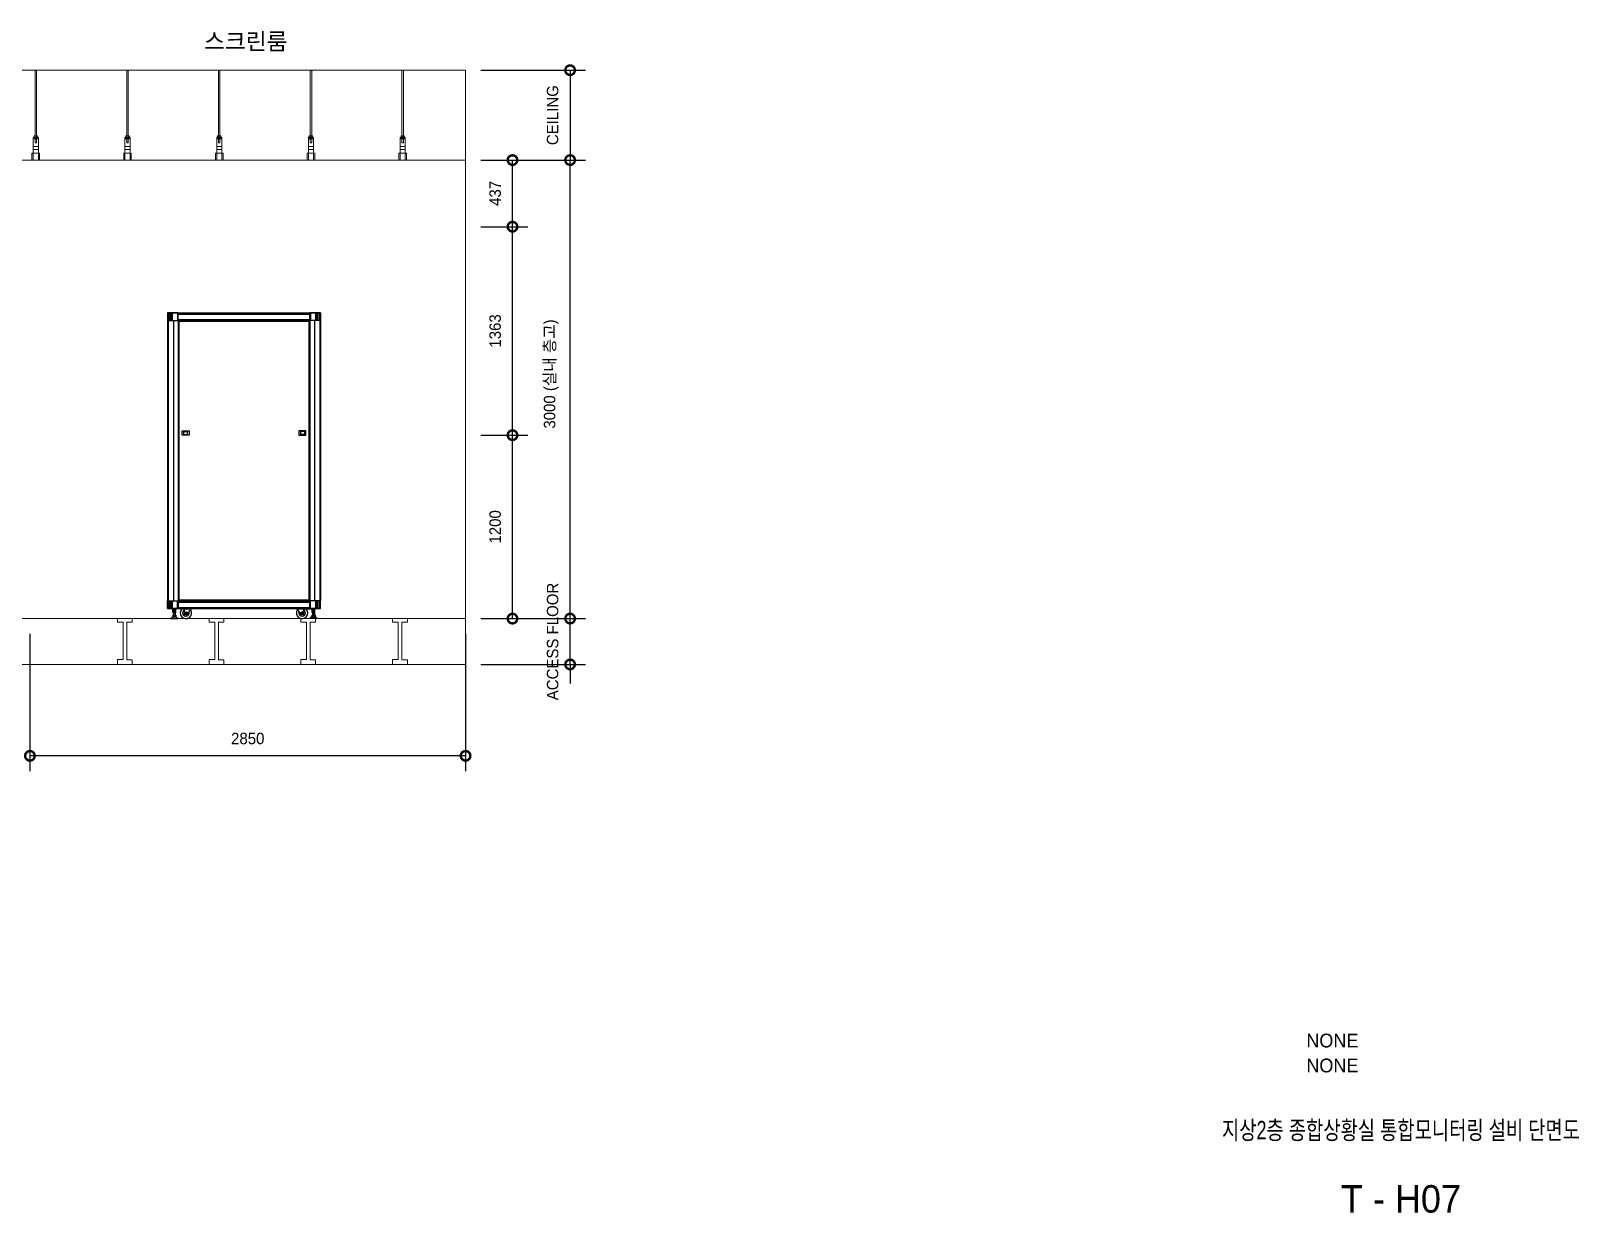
# Model space of a CAD drawing. Header units: millimetres. Extents: x 14417 to 125410, y 885 to 33253.
# Drawn here: x 90052 to 100180, y 3376 to 11111 of the extents above; entities that cross this region are included whole.
import ezdxf
from ezdxf.enums import TextEntityAlignment as Align

# ---------------------------------------------------------------- set-up
doc = ezdxf.new("R2010")
doc.units = ezdxf.units.MM
doc.header["$LTSCALE"] = 300
doc.layers.get('Defpoints').update_dxf_attribs({"color": 163})
for name, color, linetype in [('-----20 General Symbol', 3, 'Continuous'), ('-----36 Dimension', 1, 'Continuous'), ('-----41 Drawing Title', 2, 'Continuous'), ('-----42 Drawing Number', 2, 'Continuous'), ('-----43 Drawing Scale', 3, 'Continuous')]:
    doc.layers.add(name, color=color, linetype=linetype)
doc.layers.add('-----31 Base Plan', color=8, linetype='Continuous', lineweight=0)
doc.styles.add('ELEC', font='')
doc.styles.get('ELEC').set_extended_font_data('Dotum')
doc.dimstyles.new('LE', dxfattribs={"dimscale": 30, "dimtxt": 3, "dimasz": 2.5, "dimexe": 2, "dimexo": 2, "dimgap": 1.5, "dimtad": 1, "dimdec": 0, "dimzin": 1, "dimdsep": 46, "dimtxsty": 'ELEC', "dimblk": 'DOTSMALL', "dimcen": 0, "dimclrd": 1, "dimclre": 1, "dimclrt": 1, "dimadec": 0, "dimazin": 0, "dimtfac": 1, "dimtdec": 0, "dimtix": 1, "dimtmove": 2, "dimatfit": 3, "dimldrblk": 'DOTSMALL', "dimfxl": 1, "dimtolj": 1, "dimtzin": 1, "dimarcsym": 0})

# ---------------------------------------------------------------- blocks, each defined once
blk = doc.blocks.new('_DotSmall')
at = {"color": 0, "linetype": 'ByBlock', "const_width": 0.5}
blk.add_lwpolyline([(-0.0625, 0, 1), (0.0625, 0, 1)], format="xyb", close=True, dxfattribs=at)
blk = doc.blocks.new('*D40')
at = {"layer": '-----36 Dimension', "color": 1, "lineweight": -2, "transparency": 16777216}
for p, q in [((92995, 10266), (93679, 10266)), ((93579, 7266), (93579, 10266)), ((92995, 7266), (93679, 7266))]:
    blk.add_line(p, q, dxfattribs=at)
at = {"layer": 'Defpoints', "color": 0, "transparency": 16777216}
for p in [(92895, 10266), (93579, 10266), (92895, 7266)]:
    blk.add_point(p, dxfattribs=at)
at = {"layer": '-----36 Dimension', "color": 1, "lineweight": -2, "transparency": 16777216, "xscale": 125, "yscale": 125, "zscale": 125}
for p, rotation in [((93579, 10266), 90), ((93579, 7266), 270)]:
    blk.add_blockref('_DotSmall', p, dxfattribs=dict(at, rotation=rotation))
at = {"layer": '-----36 Dimension', "color": 1, "transparency": 16777216, "insert": (93456, 8866), "char_height": 75, "attachment_point": 5, "rotation": 90, "style": 'ELEC'}
blk.add_mtext('\\A1;3000 ({\\fGulim|c129|p50;실내} {\\fGulim|c129|p50;층고})', dxfattribs=at)
blk = doc.blocks.new('*D41')
at = {"layer": '-----36 Dimension', "color": 1, "lineweight": -2, "transparency": 16777216}
for p, q in [((92995, 10854), (93679, 10854)), ((93579, 10854), (93579, 10266)), ((92995, 10266), (93679, 10266))]:
    blk.add_line(p, q, dxfattribs=at)
at = {"layer": 'Defpoints', "color": 0, "transparency": 16777216}
for p in [(92895, 10854), (92895, 10266), (93579, 10266)]:
    blk.add_point(p, dxfattribs=at)
at = {"layer": '-----36 Dimension', "color": 1, "lineweight": -2, "transparency": 16777216, "xscale": 125, "yscale": 125, "zscale": 125}
for p, rotation in [((93579, 10854), 90), ((93579, 10266), 270)]:
    blk.add_blockref('_DotSmall', p, dxfattribs=dict(at, rotation=rotation))
at = {"layer": '-----36 Dimension', "color": 1, "transparency": 16777216, "insert": (93465, 10560), "char_height": 75, "attachment_point": 5, "rotation": 90, "style": 'ELEC'}
blk.add_mtext('\\A1;CEILING', dxfattribs=at)
blk = doc.blocks.new('*D42')
at = {"layer": '-----36 Dimension', "color": 1, "lineweight": -2, "transparency": 16777216}
for p, q in [((93579, 7266), (93579, 7391)), ((92995, 7266), (93679, 7266)), ((93579, 6966), (93579, 7266)), ((92995, 6966), (93679, 6966)), ((93579, 6966), (93579, 6841))]:
    blk.add_line(p, q, dxfattribs=at)
at = {"layer": 'Defpoints', "color": 0, "transparency": 16777216}
for p in [(92895, 7266), (93579, 7266), (92895, 6966)]:
    blk.add_point(p, dxfattribs=at)
at = {"layer": '-----36 Dimension', "color": 1, "lineweight": -2, "transparency": 16777216, "xscale": 125, "yscale": 125, "zscale": 125}
for p, rotation in [((93579, 7266), 270), ((93579, 6966), 90)]:
    blk.add_blockref('_DotSmall', p, dxfattribs=dict(at, rotation=rotation))
at = {"layer": '-----36 Dimension', "color": 1, "transparency": 16777216, "insert": (93465, 7116), "char_height": 75, "attachment_point": 5, "rotation": 90, "style": 'ELEC'}
blk.add_mtext('\\A1;ACCESS FLOOR', dxfattribs=at)
blk = doc.blocks.new('*D52')
at = {"layer": '-----36 Dimension', "color": 1, "lineweight": -2, "transparency": 16777216}
for p, q in [((92995, 8466), (93302, 8466)), ((93202, 7266), (93202, 8466)), ((92995, 7266), (93302, 7266))]:
    blk.add_line(p, q, dxfattribs=at)
at = {"layer": 'Defpoints', "color": 0, "transparency": 16777216}
for p in [(92895, 8466), (93202, 8466), (92895, 7266)]:
    blk.add_point(p, dxfattribs=at)
at = {"layer": '-----36 Dimension', "color": 1, "lineweight": -2, "transparency": 16777216, "xscale": 125, "yscale": 125, "zscale": 125}
for p, rotation in [((93202, 8466), 90), ((93202, 7266), 270)]:
    blk.add_blockref('_DotSmall', p, dxfattribs=dict(at, rotation=rotation))
at = {"layer": '-----36 Dimension', "color": 1, "transparency": 16777216, "insert": (93089, 7866), "char_height": 75, "attachment_point": 5, "rotation": 90, "style": 'ELEC'}
blk.add_mtext('\\A1;1200', dxfattribs=at)
blk = doc.blocks.new('*D43')
at = {"layer": '-----36 Dimension', "color": 1, "lineweight": -2, "transparency": 16777216}
for p, q in [((92995, 9830), (93302, 9830)), ((93202, 8466), (93202, 9830)), ((92995, 8466), (93302, 8466))]:
    blk.add_line(p, q, dxfattribs=at)
at = {"layer": 'Defpoints', "color": 0, "transparency": 16777216}
for p in [(92895, 9830), (93202, 9830), (92895, 8466)]:
    blk.add_point(p, dxfattribs=at)
at = {"layer": '-----36 Dimension', "color": 1, "lineweight": -2, "transparency": 16777216, "xscale": 125, "yscale": 125, "zscale": 125}
for p, rotation in [((93202, 9830), 90), ((93202, 8466), 270)]:
    blk.add_blockref('_DotSmall', p, dxfattribs=dict(at, rotation=rotation))
at = {"layer": '-----36 Dimension', "color": 1, "transparency": 16777216, "insert": (93089, 9148), "char_height": 75, "attachment_point": 5, "rotation": 90, "style": 'ELEC'}
blk.add_mtext('\\A1;1363', dxfattribs=at)
blk = doc.blocks.new('*D53')
at = {"layer": '-----36 Dimension', "color": 1, "lineweight": -2, "transparency": 16777216}
for p, q in [((93032, 10266), (93302, 10266)), ((93202, 9830), (93202, 10266)), ((92995, 9830), (93302, 9830))]:
    blk.add_line(p, q, dxfattribs=at)
at = {"layer": 'Defpoints', "color": 0, "transparency": 16777216}
for p in [(92932, 10266), (93202, 10266), (92895, 9830)]:
    blk.add_point(p, dxfattribs=at)
at = {"layer": '-----36 Dimension', "color": 1, "lineweight": -2, "transparency": 16777216, "xscale": 125, "yscale": 125, "zscale": 125}
for p, rotation in [((93202, 10266), 90), ((93202, 9830), 270)]:
    blk.add_blockref('_DotSmall', p, dxfattribs=dict(at, rotation=rotation))
at = {"layer": '-----36 Dimension', "color": 1, "transparency": 16777216, "insert": (93089, 10048), "char_height": 75, "attachment_point": 5, "rotation": 90, "style": 'ELEC'}
blk.add_mtext('\\A1;437', dxfattribs=at)
blk = doc.blocks.new('*D44')
at = {"layer": '-----36 Dimension', "color": 1, "lineweight": -2, "transparency": 16777216}
for p, q in [((90045, 7166), (90045, 6268)), ((92895, 7166), (92895, 6268)), ((92895, 6368), (90045, 6368))]:
    blk.add_line(p, q, dxfattribs=at)
at = {"layer": 'Defpoints', "color": 0, "transparency": 16777216}
for p in [(90045, 7266), (92895, 7266), (90045, 6368)]:
    blk.add_point(p, dxfattribs=at)
at = {"layer": '-----36 Dimension', "color": 1, "lineweight": -2, "transparency": 16777216, "xscale": 125, "yscale": 125, "zscale": 125, "rotation": 180}
blk.add_blockref('_DotSmall', (90045, 6368), dxfattribs=at)
at = {"layer": '-----36 Dimension', "color": 1, "lineweight": -2, "transparency": 16777216, "xscale": 125, "yscale": 125, "zscale": 125}
blk.add_blockref('_DotSmall', (92895, 6368), dxfattribs=at)
at = {"layer": '-----36 Dimension', "color": 1, "transparency": 16777216, "insert": (91470, 6481), "char_height": 75, "attachment_point": 5, "style": 'ELEC'}
blk.add_mtext('\\A1;2850', dxfattribs=at)
blk = doc.blocks.new('Rack_S')
for p, q in [((517994, 11310), (517994, 11260)), ((517994, 11310), (517994, 11260)), ((517994, 11310), (518044, 11310)), ((518026, 11310), (517994, 11310)), ((517994, 11310), (517994, 11260)), ((517994, 11310), (518024, 11310)), ((518064, 11310), (517994, 11310)), ((517994, 11310), (517994, 11260)), ((517994, 11310), (517994, 11260)), ((517994, 11310), (517994, 11260)), ((517994, 11310), (518044, 11310)), ((518026, 11310), (517994, 11310)), ((517994, 11310), (517994, 11260)), ((517994, 11310), (518024, 11310)), ((518064, 11310), (517994, 11310)), ((517994, 11310), (517994, 11260)), ((517994, 11260), (518044, 11260)), ((517994, 11260), (518026, 11260)), ((517994, 11260), (518064, 11260)), ((517994, 11260), (518044, 11260)), ((517994, 11260), (518026, 11260)), ((517994, 11260), (518064, 11260)), ((517994, 11260), (517994, 9425)), ((517994, 11260), (518064, 11260)), ((517997, 11260), (517997, 9425)), ((517999, 11310), (517999, 11260)), ((517999, 11310), (517999, 11260)), ((518002, 11310), (518002, 11260)), ((518002, 11310), (518002, 11260)), ((518012, 11310), (518012, 11260)), ((518012, 11310), (518012, 11260)), ((518017, 11310), (518017, 11260)), ((518017, 11310), (518017, 11260)), ((518023, 11310), (518023, 11260)), ((518023, 11310), (518023, 11260)), ((518024, 11310), (518024, 11260)), ((518024, 11260), (518024, 11310)), ((518024, 11310), (518024, 11260)), ((518024, 11310), (518064, 11310)), ((518024, 11310), (518024, 11260)), ((518024, 11260), (518024, 11310)), ((518024, 11310), (518024, 11260)), ((518024, 11310), (518064, 11310)), ((518025, 11310), (518025, 11260)), ((518025, 11310), (518025, 11260)), ((518033, 11260), (518033, 9425)), ((518059, 11310), (518059, 11260)), ((518059, 11310), (518059, 11260)), ((518060, 11310), (518060, 11260)), ((518060, 11310), (518060, 11260)), ((518064, 11260), (518064, 11310)), ((518064, 11260), (518064, 11310)), ((518064, 11309), (518924, 11309)), ((518064, 11309), (518924, 11309)), ((518064, 11260), (518064, 11309)), ((518064, 11302), (518924, 11302)), ((518064, 11267), (518924, 11267)), ((518064, 11260), (518924, 11260)), ((518924, 11260), (518064, 11260)), ((518064, 11260), (518064, 9425)), ((518069, 11255), (518919, 11255)), ((518069, 9430), (518069, 11255)), ((518919, 11255), (518919, 9430)), ((518964, 11310), (518924, 11310)), ((518924, 11310), (518994, 11310)), ((518924, 11260), (518924, 11310)), ((518924, 11309), (518924, 11260)), ((518994, 11260), (518924, 11260)), ((518924, 11260), (518924, 9425)), ((518994, 11260), (518924, 11260)), ((518927, 11310), (518927, 11260)), ((518928, 11310), (518928, 11260)), ((518994, 11310), (518944, 11310)), ((518994, 11260), (518944, 11260)), ((518955, 11260), (518955, 9425)), ((518962, 11310), (518994, 11310)), ((518994, 11260), (518962, 11260)), ((518963, 11310), (518963, 11260)), ((518964, 11310), (518964, 11260)), ((518964, 11310), (518964, 11260)), ((518964, 11260), (518964, 11310)), ((518964, 11310), (518964, 11260)), ((518994, 11310), (518964, 11310)), ((518971, 11310), (518971, 11260)), ((518975, 11310), (518975, 11260)), ((518985, 11310), (518985, 11260)), ((518989, 11310), (518989, 11260)), ((518990, 11260), (518990, 9425)), ((518993, 11310), (518993, 11260)), ((518994, 11310), (518994, 11260)), ((518994, 11310), (518994, 11260)), ((518994, 11310), (518994, 11260)), ((518994, 11260), (518994, 9425)), ((518089, 10510), (518089, 10537)), ((518089, 10537), (518135, 10537)), ((518098, 10534), (518098, 10514)), ((518098, 10534), (518123, 10534)), ((518123, 10534), (518123, 10514)), ((518135, 10537), (518135, 10510)), ((518898, 10537), (518852, 10537)), ((518852, 10537), (518852, 10510)), ((518864, 10534), (518864, 10514)), ((518889, 10534), (518864, 10534)), ((518889, 10534), (518889, 10514)), ((518898, 10510), (518898, 10537)), ((518135, 10510), (518089, 10510)), ((518098, 10514), (518123, 10514)), ((518852, 10510), (518898, 10510)), ((518889, 10514), (518864, 10514)), ((517994, 9425), (518064, 9425)), ((517994, 9375), (517994, 9425)), ((517994, 9375), (517994, 9425)), ((517994, 9425), (518044, 9425)), ((517994, 9375), (517994, 9425)), ((517994, 9425), (518026, 9425)), ((517994, 9375), (517994, 9425)), ((517994, 9425), (518064, 9425)), ((517994, 9375), (517994, 9425)), ((517994, 9375), (517994, 9425)), ((517994, 9425), (518044, 9425)), ((517994, 9375), (517994, 9425)), ((517994, 9425), (518026, 9425)), ((517994, 9375), (517994, 9425)), ((517994, 9425), (518064, 9425)), ((517999, 9375), (517999, 9425)), ((517999, 9375), (517999, 9425)), ((518002, 9375), (518002, 9425)), ((518002, 9375), (518002, 9425)), ((518012, 9375), (518012, 9425)), ((518012, 9375), (518012, 9425)), ((518017, 9375), (518017, 9425)), ((518017, 9375), (518017, 9425)), ((518023, 9375), (518023, 9425)), ((518023, 9375), (518023, 9425)), ((518024, 9375), (518024, 9425)), ((518024, 9425), (518024, 9375)), ((518024, 9375), (518024, 9425)), ((518024, 9375), (518024, 9425)), ((518024, 9425), (518024, 9375)), ((518024, 9375), (518024, 9425)), ((518025, 9375), (518025, 9425)), ((518025, 9375), (518025, 9425)), ((518059, 9375), (518059, 9425)), ((518059, 9375), (518059, 9425)), ((518060, 9375), (518060, 9425)), ((518060, 9375), (518060, 9425)), ((518064, 9425), (518064, 9375)), ((518064, 9425), (518924, 9425)), ((518924, 9425), (518064, 9425)), ((518064, 9425), (518064, 9375)), ((518064, 9425), (518064, 9375)), ((518919, 9430), (518069, 9430)), ((518994, 9425), (518924, 9425)), ((518994, 9425), (518924, 9425)), ((518924, 9425), (518924, 9375)), ((518924, 9375), (518924, 9425)), ((518994, 9425), (518924, 9425)), ((518924, 9425), (518924, 9375)), ((518927, 9375), (518927, 9425)), ((518927, 9375), (518927, 9425)), ((518928, 9375), (518928, 9425)), ((518928, 9375), (518928, 9425)), ((518994, 9425), (518944, 9425)), ((518994, 9425), (518944, 9425)), ((518994, 9425), (518962, 9425)), ((518994, 9425), (518962, 9425)), ((518963, 9375), (518963, 9425)), ((518963, 9375), (518963, 9425)), ((518964, 9375), (518964, 9425)), ((518964, 9375), (518964, 9425)), ((518964, 9425), (518964, 9375)), ((518964, 9375), (518964, 9425)), ((518964, 9375), (518964, 9425)), ((518964, 9375), (518964, 9425)), ((518964, 9425), (518964, 9375)), ((518964, 9375), (518964, 9425)), ((518971, 9375), (518971, 9425)), ((518971, 9375), (518971, 9425)), ((518975, 9375), (518975, 9425)), ((518975, 9375), (518975, 9425)), ((518985, 9375), (518985, 9425)), ((518985, 9375), (518985, 9425)), ((518989, 9375), (518989, 9425)), ((518989, 9375), (518989, 9425)), ((518993, 9375), (518993, 9425)), ((518993, 9375), (518993, 9425)), ((518994, 9375), (518994, 9425)), ((518994, 9375), (518994, 9425)), ((518994, 9375), (518994, 9425)), ((518994, 9375), (518994, 9425)), ((518994, 9375), (518994, 9425)), ((518994, 9375), (518994, 9425)), ((517994, 9375), (518044, 9375)), ((518026, 9375), (517994, 9375)), ((517994, 9375), (518024, 9375)), ((518064, 9375), (517994, 9375)), ((517994, 9375), (518044, 9375)), ((518026, 9375), (517994, 9375)), ((517994, 9375), (518024, 9375)), ((518064, 9375), (517994, 9375)), ((518017, 9312), (518026, 9322)), ((518024, 9375), (518064, 9375)), ((518024, 9375), (518064, 9375)), ((518028, 9332), (518028, 9322)), ((518049, 9332), (518028, 9332)), ((518049, 9322), (518028, 9322)), ((518029, 9349), (518029, 9374)), ((518029, 9349), (518048, 9349)), ((518032, 9349), (518032, 9332)), ((518033, 9349), (518033, 9332)), ((518033, 9332), (518033, 9322)), ((518034, 9349), (518034, 9374)), ((518043, 9349), (518043, 9374)), ((518043, 9349), (518043, 9332)), ((518044, 9349), (518044, 9332)), ((518044, 9332), (518044, 9322)), ((518048, 9349), (518048, 9374)), ((518049, 9332), (518049, 9322)), ((518059, 9312), (518051, 9322)), ((518149, 9374), (518054, 9374)), ((518064, 9418), (518924, 9418)), ((518064, 9382), (518924, 9382)), ((518064, 9375), (518924, 9375)), ((518064, 9375), (518924, 9375)), ((518105, 9374), (518102, 9349)), ((518107, 9351), (518114, 9354)), ((518107, 9344), (518107, 9351)), ((518114, 9340), (518107, 9344)), ((518114, 9374), (518149, 9374)), ((518114, 9354), (518120, 9351)), ((518120, 9344), (518114, 9340)), ((518120, 9351), (518120, 9344)), ((518149, 9374), (518123, 9340)), ((518838, 9374), (518864, 9340)), ((518874, 9374), (518838, 9374)), ((518838, 9374), (518933, 9374)), ((518874, 9354), (518867, 9351)), ((518867, 9351), (518867, 9344)), ((518867, 9344), (518874, 9340)), ((518880, 9351), (518874, 9354)), ((518874, 9340), (518880, 9344)), ((518880, 9344), (518880, 9351)), ((518882, 9374), (518885, 9349)), ((518964, 9375), (518924, 9375)), ((518924, 9375), (518994, 9375)), ((518964, 9375), (518924, 9375)), ((518924, 9375), (518994, 9375)), ((518928, 9312), (518936, 9322)), ((518938, 9332), (518938, 9322)), ((518938, 9332), (518960, 9332)), ((518938, 9322), (518960, 9322)), ((518939, 9349), (518939, 9374)), ((518958, 9349), (518939, 9349)), ((518943, 9349), (518943, 9332)), ((518943, 9332), (518943, 9322)), ((518994, 9375), (518944, 9375)), ((518994, 9375), (518944, 9375)), ((518944, 9349), (518944, 9374)), ((518944, 9349), (518944, 9332)), ((518954, 9349), (518954, 9374)), ((518954, 9349), (518954, 9332)), ((518954, 9332), (518954, 9322)), ((518955, 9349), (518955, 9332)), ((518958, 9349), (518958, 9374)), ((518960, 9332), (518960, 9322)), ((518970, 9312), (518961, 9322)), ((518962, 9375), (518994, 9375)), ((518962, 9375), (518994, 9375)), ((518994, 9375), (518964, 9375)), ((518994, 9375), (518964, 9375)), ((518014, 9312), (518014, 9310)), ((518014, 9312), (518014, 9310)), ((518014, 9312), (518063, 9312)), ((518014, 9310), (518063, 9310)), ((518063, 9312), (518063, 9310)), ((518063, 9312), (518063, 9310)), ((518924, 9312), (518924, 9310)), ((518924, 9312), (518924, 9310)), ((518973, 9312), (518924, 9312)), ((518973, 9310), (518924, 9310)), ((518973, 9312), (518973, 9310)), ((518973, 9312), (518973, 9310))]:
    blk.add_line(p, q)
for centre in [(518114, 9347), (518874, 9347)]:
    blk.add_circle(centre, 3.93)
for centre, radius, start, end in [((518028, 9320), 2.94, 90, 136.4688), ((518028, 9320), 2.94, 90, 136.4688), ((518049, 9320), 2.94, 43.5312, 90), ((518049, 9320), 2.94, 43.5312, 90), ((518114, 9347), 37.5, 133.9467, 34.2062), ((518114, 9347), 21.6, 115.5971, 19.4344), ((518114, 9347), 11.8, 169.9987, 322.6045), ((518874, 9347), 37.5, 145.7938, 46.0533), ((518874, 9347), 21.6, 160.5656, 64.4029), ((518874, 9347), 11.8, 217.3955, 10.0013), ((518938, 9320), 2.94, 90, 136.4688), ((518938, 9320), 2.94, 90, 136.4688), ((518959, 9320), 2.94, 43.5312, 90), ((518959, 9320), 2.94, 43.5312, 90)]:
    blk.add_arc(centre, radius, start, end)

msp = doc.modelspace()

# ---------------------------------------------------------------- linework, layer by layer
at = {"layer": '-----31 Base Plan'}
for p, q in [((90078.256, 10423.629), (90078.256, 10853.886)), ((90088.229, 10423.629), (90088.229, 10853.886)), ((90678.256, 10423.629), (90678.256, 10853.886)), ((90688.229, 10423.629), (90688.229, 10853.886)), ((91278.256, 10423.629), (91278.256, 10853.886)), ((91288.229, 10423.629), (91288.229, 10853.886)), ((91878.256, 10423.629), (91878.256, 10853.886)), ((91888.229, 10423.629), (91888.229, 10853.886)), ((92478.256, 10423.629), (92478.256, 10853.886)), ((92488.229, 10423.629), (92488.229, 10853.886)), ((90066.622, 10266.114), (90066.622, 10413.648)), ((90066.622, 10413.648), (90099.863, 10413.648)), ((90066.622, 10412.318), (90099.863, 10412.318)), ((90066.622, 10354.922), (90099.863, 10354.922)), ((90066.622, 10334.977), (90099.863, 10334.977)), ((90068.312, 10413.648), (90068.312, 10415.31)), ((90068.312, 10415.31), (90098.173, 10415.31)), ((90068.312, 10412.318), (90068.312, 10410.656)), ((90068.312, 10410.656), (90098.173, 10410.656)), ((90072.676, 10423.629), (90093.809, 10423.629)), ((90072.676, 10423.629), (90072.676, 10415.31)), ((90072.676, 10410.656), (90072.676, 10405.116)), ((90072.676, 10405.116), (90093.809, 10405.116)), ((90077.543, 10423.629), (90077.543, 10415.31)), ((90077.543, 10410.656), (90077.543, 10405.116)), ((90078.256, 10379.079), (90078.256, 10405.116)), ((90088.229, 10379.079), (90088.229, 10405.116)), ((90088.942, 10423.629), (90088.942, 10415.31)), ((90088.942, 10410.656), (90088.942, 10405.116)), ((90093.809, 10423.629), (90093.809, 10415.31)), ((90093.809, 10410.656), (90093.809, 10405.116)), ((90098.173, 10415.31), (90098.173, 10413.648)), ((90098.173, 10410.656), (90098.173, 10412.318)), ((90099.863, 10266.114), (90099.863, 10413.648)), ((90666.622, 10266.114), (90666.622, 10413.648)), ((90666.622, 10413.648), (90699.863, 10413.648)), ((90666.622, 10412.318), (90699.863, 10412.318)), ((90666.622, 10354.922), (90699.863, 10354.922)), ((90666.622, 10334.977), (90699.863, 10334.977)), ((90668.312, 10413.648), (90668.312, 10415.31)), ((90668.312, 10415.31), (90698.173, 10415.31)), ((90668.312, 10412.318), (90668.312, 10410.656)), ((90668.312, 10410.656), (90698.173, 10410.656)), ((90672.676, 10423.629), (90693.809, 10423.629)), ((90672.676, 10423.629), (90672.676, 10415.31)), ((90672.676, 10410.656), (90672.676, 10405.116)), ((90672.676, 10405.116), (90693.809, 10405.116)), ((90677.543, 10423.629), (90677.543, 10415.31)), ((90677.543, 10410.656), (90677.543, 10405.116)), ((90678.256, 10379.079), (90678.256, 10405.116)), ((90688.229, 10379.079), (90688.229, 10405.116)), ((90688.942, 10423.629), (90688.942, 10415.31)), ((90688.942, 10410.656), (90688.942, 10405.116)), ((90693.809, 10423.629), (90693.809, 10415.31)), ((90693.809, 10410.656), (90693.809, 10405.116)), ((90698.173, 10415.31), (90698.173, 10413.648)), ((90698.173, 10410.656), (90698.173, 10412.318)), ((90699.863, 10266.114), (90699.863, 10413.648)), ((91266.622, 10266.114), (91266.622, 10413.648)), ((91266.622, 10413.648), (91299.863, 10413.648)), ((91266.622, 10412.318), (91299.863, 10412.318)), ((91266.622, 10354.922), (91299.863, 10354.922)), ((91266.622, 10334.977), (91299.863, 10334.977)), ((91268.312, 10413.648), (91268.312, 10415.31)), ((91268.312, 10415.31), (91298.173, 10415.31)), ((91268.312, 10412.318), (91268.312, 10410.656)), ((91268.312, 10410.656), (91298.173, 10410.656)), ((91272.676, 10423.629), (91293.809, 10423.629)), ((91272.676, 10423.629), (91272.676, 10415.31)), ((91272.676, 10410.656), (91272.676, 10405.116)), ((91272.676, 10405.116), (91293.809, 10405.116)), ((91277.543, 10423.629), (91277.543, 10415.31)), ((91277.543, 10410.656), (91277.543, 10405.116)), ((91278.256, 10379.079), (91278.256, 10405.116)), ((91288.229, 10379.079), (91288.229, 10405.116)), ((91288.942, 10423.629), (91288.942, 10415.31)), ((91288.942, 10410.656), (91288.942, 10405.116)), ((91293.809, 10423.629), (91293.809, 10415.31)), ((91293.809, 10410.656), (91293.809, 10405.116)), ((91298.173, 10415.31), (91298.173, 10413.648)), ((91298.173, 10410.656), (91298.173, 10412.318)), ((91299.863, 10266.114), (91299.863, 10413.648)), ((91866.622, 10266.114), (91866.622, 10413.648)), ((91866.622, 10413.648), (91899.863, 10413.648)), ((91866.622, 10412.318), (91899.863, 10412.318)), ((91866.622, 10354.922), (91899.863, 10354.922)), ((91866.622, 10334.977), (91899.863, 10334.977)), ((91868.312, 10413.648), (91868.312, 10415.31)), ((91868.312, 10415.31), (91898.173, 10415.31)), ((91868.312, 10412.318), (91868.312, 10410.656)), ((91868.312, 10410.656), (91898.173, 10410.656)), ((91872.676, 10423.629), (91893.809, 10423.629)), ((91872.676, 10423.629), (91872.676, 10415.31)), ((91872.676, 10410.656), (91872.676, 10405.116)), ((91872.676, 10405.116), (91893.809, 10405.116)), ((91877.543, 10423.629), (91877.543, 10415.31)), ((91877.543, 10410.656), (91877.543, 10405.116)), ((91878.256, 10379.079), (91878.256, 10405.116)), ((91888.229, 10379.079), (91888.229, 10405.116)), ((91888.942, 10423.629), (91888.942, 10415.31)), ((91888.942, 10410.656), (91888.942, 10405.116)), ((91893.809, 10423.629), (91893.809, 10415.31)), ((91893.809, 10410.656), (91893.809, 10405.116)), ((91898.173, 10415.31), (91898.173, 10413.648)), ((91898.173, 10410.656), (91898.173, 10412.318)), ((91899.863, 10266.114), (91899.863, 10413.648)), ((92466.622, 10266.114), (92466.622, 10413.648)), ((92466.622, 10413.648), (92499.863, 10413.648)), ((92466.622, 10412.318), (92499.863, 10412.318)), ((92466.622, 10354.922), (92499.863, 10354.922)), ((92466.622, 10334.977), (92499.863, 10334.977)), ((92468.312, 10413.648), (92468.312, 10415.31)), ((92468.312, 10415.31), (92498.173, 10415.31)), ((92468.312, 10412.318), (92468.312, 10410.656)), ((92468.312, 10410.656), (92498.173, 10410.656)), ((92472.676, 10423.629), (92493.809, 10423.629)), ((92472.676, 10423.629), (92472.676, 10415.31)), ((92472.676, 10410.656), (92472.676, 10405.116)), ((92472.676, 10405.116), (92493.809, 10405.116)), ((92477.543, 10423.629), (92477.543, 10415.31)), ((92477.543, 10410.656), (92477.543, 10405.116)), ((92478.256, 10379.079), (92478.256, 10405.116)), ((92488.229, 10379.079), (92488.229, 10405.116)), ((92488.942, 10423.629), (92488.942, 10415.31)), ((92488.942, 10410.656), (92488.942, 10405.116)), ((92493.809, 10423.629), (92493.809, 10415.31)), ((92493.809, 10410.656), (92493.809, 10405.116)), ((92498.173, 10415.31), (92498.173, 10413.648)), ((92498.173, 10410.656), (92498.173, 10412.318)), ((92499.863, 10266.114), (92499.863, 10413.648)), ((90058.242, 10312.106), (90108.242, 10312.106)), ((90058.242, 10312.106), (90058.242, 10268.106)), ((90108.242, 10312.106), (90108.242, 10268.106)), ((90658.242, 10312.106), (90708.242, 10312.106)), ((90658.242, 10312.106), (90658.242, 10268.106)), ((90708.242, 10312.106), (90708.242, 10268.106)), ((91258.242, 10312.106), (91308.242, 10312.106)), ((91258.242, 10312.106), (91258.242, 10268.106)), ((91308.242, 10312.106), (91308.242, 10268.106)), ((91858.242, 10312.106), (91908.242, 10312.106)), ((91858.242, 10312.106), (91858.242, 10268.106)), ((91908.242, 10312.106), (91908.242, 10268.106)), ((92458.242, 10312.106), (92508.242, 10312.106)), ((92458.242, 10312.106), (92458.242, 10268.106)), ((92508.242, 10312.106), (92508.242, 10268.106))]:
    msp.add_line(p, q, dxfattribs=at)
for points in [[(81345, 10853.886), (92895, 10853.886), (92895, 10266.114), (81345, 10266.114)], [(92895, 10266.114), (81345, 10266.114), (81345, 7266.114), (92895, 7266.114)], [(92895, 6966.114), (81345, 6966.114), (81345, 7266.114), (92895, 7266.114)], [(90714.089, 7266.114), (90618.076, 7266.114), (90618.076, 7242.111), (90654.081, 7242.111), (90654.081, 6997.798), (90618.076, 6997.798), (90618.076, 6966.114), (90714.089, 6966.114), (90714.089, 6996.882), (90678.084, 6996.882), (90678.084, 7242.111), (90714.089, 7242.111), (90714.089, 7266.114)], [(91314.089, 7266.114), (91218.076, 7266.114), (91218.076, 7242.111), (91254.081, 7242.111), (91254.081, 6997.798), (91218.076, 6997.798), (91218.076, 6966.114), (91314.089, 6966.114), (91314.089, 6996.882), (91278.084, 6996.882), (91278.084, 7242.111), (91314.089, 7242.111), (91314.089, 7266.114)], [(91914.089, 7266.114), (91818.076, 7266.114), (91818.076, 7242.111), (91854.081, 7242.111), (91854.081, 6997.798), (91818.076, 6997.798), (91818.076, 6966.114), (91914.089, 6966.114), (91914.089, 6996.882), (91878.084, 6996.882), (91878.084, 7242.111), (91914.089, 7242.111), (91914.089, 7266.114)], [(92514.089, 7266.114), (92418.076, 7266.114), (92418.076, 7242.111), (92454.081, 7242.111), (92454.081, 6997.798), (92418.076, 6997.798), (92418.076, 6966.114), (92514.089, 6966.114), (92514.089, 6996.882), (92478.084, 6996.882), (92478.084, 7242.111), (92514.089, 7242.111), (92514.089, 7266.114)]]:
    msp.add_lwpolyline(points, close=True, dxfattribs=at)
for centre in [(90083.242, 10391.878), (90683.242, 10391.878), (91283.242, 10391.878), (91883.242, 10391.878), (92483.242, 10391.878)]:
    msp.add_arc(centre, 13.736, 248.7149842, 291.2850158, dxfattribs=at)

# ---------------------------------------------------------------- block references
at = {"layer": '-----20 General Symbol'}
msp.add_blockref('Rack_S', (-427048.563, -2043.581), dxfattribs=at)

# ---------------------------------------------------------------- texts
at = {"layer": '-----31 Base Plan', "style": 'ELEC'}
msp.add_text('스크린룸', height=108.6924, dxfattribs=at).set_placement((91184.381, 10988.307))
at = {"layer": '-----41 Drawing Title', "style": 'ELEC', "width": 0.75}
msp.add_text('지상2층 종합상황실 통합모니터링 설비 단면도', height=120, dxfattribs=at).set_placement((99015, 3919), align=Align.MIDDLE_CENTER)
at = {"layer": '-----42 Drawing Number', "style": 'ELEC'}
msp.add_text('T - H07', height=180, dxfattribs=at).set_placement((99015, 3469), align=Align.MIDDLE_CENTER)
at = {"layer": '-----43 Drawing Scale', "style": 'ELEC'}
for p in [(98396.023, 4460), (98396.023, 4297)]:
    msp.add_text('NONE', height=90, dxfattribs=at).set_placement(p)

# ---------------------------------------------------------------- dimensions: what is measured, and where the dimension line sits
at = {"layer": '-----36 Dimension'}
for base, p1, p2, text, picture, middle in [((93579.165, 10266.114), (92895, 10853.886), (92895, 10266.114), 'CEILING', '*D41', (93464.63, 10560)), ((93579.165, 7266.114), (92895, 6966.114), (92895, 7266.114), 'ACCESS FLOOR', '*D42', (93464.63, 7116.114))]:
    dim = msp.add_linear_dim(base=base, p1=p1, p2=p2, angle=90, text=text, dimstyle='LE', override={"dimscale": 50, "dimtxt": 1.5}, dxfattribs=at)
    dim.commit()
    dim.dimension.update_dxf_attribs({"geometry": picture, "text_midpoint": middle})
dim = msp.add_linear_dim(base=(93579.165, 10266.114), p1=(92895, 7266.114), p2=(92895, 10266.114), angle=90, text='<> ({\\fGulim|c129|p50;실내} {\\fGulim|c129|p50;층고})', dimstyle='LE', override={"dimscale": 50, "dimtxt": 1.5}, dxfattribs=at)
dim.commit()
dim.dimension.update_dxf_attribs({"geometry": '*D40', "text_midpoint": (93455.853, 8866.114), "dimtype": 160})
for base, p1, p2, picture, middle in [((93202.02, 10266.114), (92895, 9829.514), (92932.5, 10266.114), '*D53', (93089.469, 10047.814)), ((93202.02, 9829.514), (92895, 8466.114), (92895, 9829.514), '*D43', (93089.469, 9147.814)), ((93202.02, 8466.114), (92895, 7266.114), (92895, 8466.114), '*D52', (93089.469, 7866.114))]:
    dim = msp.add_linear_dim(base=base, p1=p1, p2=p2, angle=90, dimstyle='LE', override={"dimscale": 50, "dimtxt": 1.5}, dxfattribs=at)
    dim.commit()
    dim.dimension.update_dxf_attribs({"geometry": picture, "text_midpoint": middle})
dim = msp.add_linear_dim(base=(90045, 6368.409), p1=(92895, 7266.114), p2=(90045, 7266.114), dimstyle='LE', override={"dimscale": 50, "dimtxt": 1.5}, dxfattribs=at)
dim.commit()
dim.dimension.update_dxf_attribs({"geometry": '*D44', "text_midpoint": (91470, 6480.96)})

doc.saveas('drawing.dxf')
